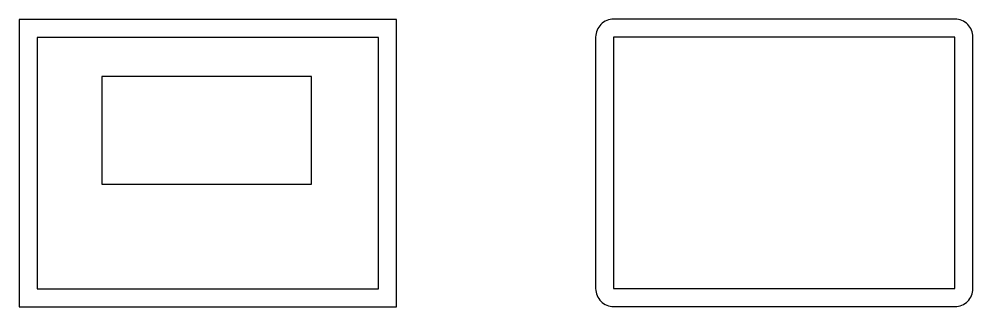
# Model space of a CAD drawing. Header units: millimetres. Extents: x 278 to 438, y 8 to 56.
import ezdxf

# ---------------------------------------------------------------- set-up
doc = ezdxf.new("R2010")
doc.units = ezdxf.units.MM
doc.header["$MEASUREMENT"] = 0
doc.layers.get('0').update_dxf_attribs({"true_color": 0xc2ced6})

msp = doc.modelspace()

# ---------------------------------------------------------------- linework, layer by layer
for points in [[(278.37, 8.09), (341.37, 8.09), (341.37, 56.09), (278.37, 56.09)], [(281.37, 11.09), (338.37, 11.09), (338.37, 53.09), (281.37, 53.09)], [(377.65, 11.15), (434.65, 11.15), (434.65, 53.15), (377.65, 53.15)], [(292.18, 28.57), (327.18, 28.57), (327.18, 46.57), (292.18, 46.57)]]:
    msp.add_lwpolyline(points, close=True)
msp.add_lwpolyline([(377.65, 8.15), (434.65, 8.15, 0.414214), (437.65, 11.15), (437.65, 53.15, 0.414214), (434.65, 56.15), (377.65, 56.15, 0.414214), (374.65, 53.15), (374.65, 11.15, 0.414214)], format="xyb", close=True)

doc.saveas('drawing.dxf')
